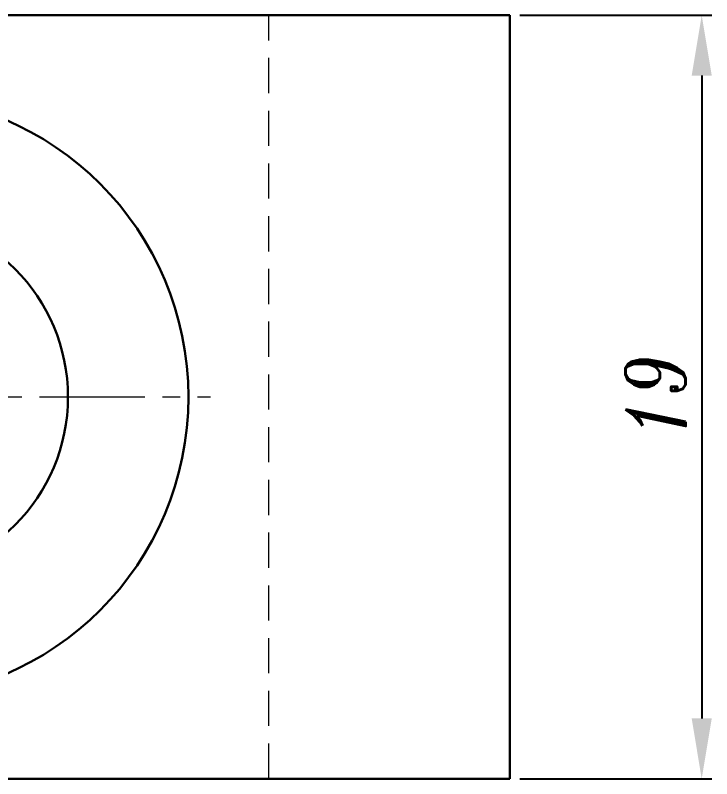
# Model space of a CAD drawing. Extents: x -199 to 935, y -94 to 506.
# Drawn here: x -122.17 to -87.48, y 11.31 to 49.31 of the extents above; entities that cross this region are included whole.
import ezdxf

# ---------------------------------------------------------------- set-up
doc = ezdxf.new("R2010")
doc.units = 0
doc.header["$LTSCALE"] = 7
doc.header["$MEASUREMENT"] = 0
doc.linetypes.add('CENTER2', pattern=[1.125, 0.75, -0.125, 0.125, -0.125])
doc.linetypes.add('HIDDEN', pattern=[0.375, 0.25, -0.125])
doc.layers.get('0').update_dxf_attribs({"linetype": 'CONTINUOUS', "lineweight": 15})
for name, color, linetype, lineweight in [('1', 1, 'CENTER2', 15), ('2', 2, 'HIDDEN', 15), ('3', 3, 'CONTINUOUS', 30)]:
    doc.layers.add(name, color=color, linetype=linetype, lineweight=lineweight)
doc.styles.add('ITALICT', font='ITALICT.shx', dxfattribs={"width": 0.8, "height": 3})
doc.dimstyles.new('2', dxfattribs={"dimtxt": 3, "dimasz": 3, "dimexe": 0.5, "dimexo": 0.5, "dimgap": 0.8, "dimtad": 1, "dimlfac": 0.5, "dimdsep": 46, "dimtxsty": 'ITALICT', "dimcen": 0, "dimazin": 2, "dimtfac": 1, "dimtmove": 0, "dimatfit": 3, "dimfxl": 1, "dimtvp": 13.888889, "dimtolj": 1, "dimarcsym": 0})

# ---------------------------------------------------------------- blocks, each defined once
blk = doc.blocks.new('*D129')
at = {"color": 0, "lineweight": -2, "transparency": 16777216}
for p, q in [((-97.043, 49.31), (-87.482, 49.31)), ((-87.982, 46.31), (-87.982, 14.31)), ((-97.043, 11.31), (-87.482, 11.31))]:
    blk.add_line(p, q, dxfattribs=at)
at = {"color": 0, "transparency": 16777216}
for points in [[(-88.482, 46.31), (-87.482, 46.31), (-87.982, 49.31)], [(-88.482, 14.31), (-87.482, 14.31), (-87.982, 11.31)]]:
    blk.add_solid(points, dxfattribs=at)
at = {"color": 0, "transparency": 16777216, "insert": (-90.282, 30.31), "char_height": 3, "attachment_point": 5, "rotation": 90, "style": 'ITALICT'}
blk.add_mtext('\\A1;19', dxfattribs=at)

msp = doc.modelspace()

# ---------------------------------------------------------------- linework, layer by layer
at = {"layer": '1'}
msp.add_line((-144.5856, 30.3105), (-112.4395, 30.3105), dxfattribs=at)
at = {"layer": '2'}
msp.add_line((-109.5432, 11.3105), (-109.5432, 49.3105), dxfattribs=at)
at = {"layer": '3'}
for p, q in [((-147.5432, 49.3105), (-97.5432, 49.3105)), ((-97.5432, 49.3105), (-97.5432, 11.3105)), ((-97.5432, 11.3105), (-147.5432, 11.3105))]:
    msp.add_line(p, q, dxfattribs=at)
for radius in [15, 9]:
    msp.add_circle((-128.5432, 30.3105), radius, dxfattribs=at)

# ---------------------------------------------------------------- dimensions: what is measured, and where the dimension line sits
dim = msp.add_linear_dim(base=(-87.9822, 11.3105), p1=(-97.5432, 49.3105), p2=(-97.5432, 11.3105), angle=90, dimstyle='2')
dim.commit()
dim.dimension.update_dxf_attribs({"geometry": '*D129', "text_midpoint": (-90.2822, 30.3105)})

doc.saveas('drawing.dxf')
